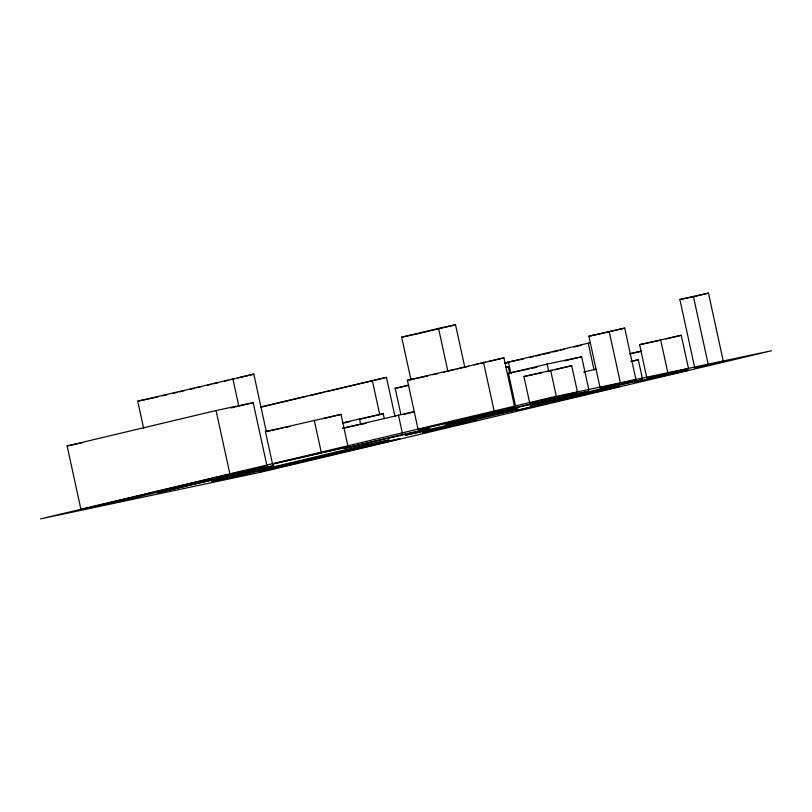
<?xml version="1.0" encoding="UTF-8"?>
<svg xmlns="http://www.w3.org/2000/svg" width="812" height="812" viewBox="0 0 812 812"><rect width="100%" height="100%" fill="white"/><g stroke="black" fill="none" stroke-linecap="round" stroke-linejoin="round"><path stroke-width="1.22" d="M411.014 380.006L401.676 337.173L438.531 328.403L455.542 324.8L464.88 367.633M419.905 333.275L455.542 324.8M143.663 428.431L137.725 401.209L253.801 374.149L266.204 431.06M162.37 395.891L167.252 394.733M173.342 393.282L177.006 392.419M179.442 391.831L184.314 390.673M190.414 389.222L194.068 388.359M196.504 387.781L201.386 386.613M207.476 385.172L211.13 384.299M213.576 383.721L218.448 382.564M224.538 381.112L228.202 380.239M230.638 379.661L235.51 378.504M237.957 377.925L253.801 374.149M679.877 299.537L708.45 293.122L723.37 361.553L694.798 367.958L679.877 299.537L694.95 296.339M696.178 296.045L708.45 293.122M67.122 445.961L216.063 410.537L253.192 402.661L267.046 466.22L118.095 501.643L80.977 509.51L67.122 445.961L83.21 442.55M231.034 407.939L253.192 402.661M260.753 406.903L386.461 377.377L395.028 416.688M261.454 407.106L306.794 396.317M309.25 395.738L323.958 392.237M326.404 391.658L371.754 380.869M374.2 380.29L386.461 377.377M588.862 336.209L624.702 328.089L635.989 379.854L600.159 387.974L588.862 336.209L604.412 332.91M605.61 332.626L624.702 328.089M418.16 429.649L514.686 407.218L418.16 429.649L407.401 380.29L503.927 357.869L514.412 405.98M432.745 374.789L437.648 373.621M443.788 372.17L454.832 369.541M457.288 368.952L468.331 366.334M474.472 364.872L478.156 363.989M480.602 363.411L485.515 362.243M487.971 361.655L503.927 357.869M400.823 414.242L395.17 388.329L408.74 385.101M590.608 342.613L506.992 362.436L523.659 358.904M508.515 362.416L504.81 363.299L508.515 362.416L510.931 373.53M529.698 357.564L533.393 356.681M535.849 356.103L540.772 354.925M543.238 354.347L550.617 352.591M553.084 352.002L558.006 350.835M560.473 350.246L564.157 349.363M574.003 347.028L581.392 345.273M505.835 367.278L508.302 366.689L509.621 372.759M515.661 406.416L508.434 373.307L547.136 364.101L581.646 356.783L588.862 389.902M265.473 431.669L341.02 414.394L348.074 446.773L272.527 464.048L265.473 431.669L282.525 428.056M564.705 360.812L581.646 356.783M323.958 418.454L341.02 414.394M639.602 344.664L681.258 335.285L688.546 368.689L646.88 378.067L639.602 344.664L660.237 340.289M666.084 338.898L681.258 335.285M523.943 376.524L571.709 365.715L577.505 392.328L529.749 403.138L523.943 376.524L541.543 372.789M547.481 371.47L552.322 370.323M554.748 369.744L571.709 365.715M629.503 353.829L641.541 350.967M342.248 422.849L383.213 413.724L384.259 418.505M342.644 423.367L350.023 421.611M359.858 419.276L383.213 413.724M342.735 428.198L414.343 411.582M403.605 414.414L414.496 411.826M583.666 372.069L595.967 369.135M630.924 361.543L638.303 359.787L642.383 378.504M80.977 509.51L229.928 474.086L267.046 466.22M272.527 464.048L348.074 446.773M529.749 403.138L577.505 392.328M600.159 387.974L635.989 379.854M646.88 378.067L688.546 368.689M694.798 367.958L723.37 361.553M401.676 337.173L418.677 333.57M137.725 401.209L157.477 397.027M407.401 380.29L427.833 375.956M395.17 388.329L407.451 385.72M505.896 367.197L508.302 366.689M508.434 373.307L529.383 368.861M531.85 368.343L536.783 367.298M630.68 353.616L641.378 351.342M284.961 427.538L289.833 426.503M631.117 361.31L638.303 359.787M342.765 428.249L358.721 424.869M361.167 424.351L366.08 423.316M693.377 296.319L708.297 364.75M660.623 339.66L667.9 373.063M609.152 331.377L620.439 383.152M588.223 343.121L594.11 370.11M550.587 370.181L556.393 396.804M547.136 364.101L548.739 371.46M483.495 362.193L494.254 411.552M438.531 328.403L447.879 371.236M398.398 414.962L402.387 433.263M372.282 380.381L379.783 414.78M359.452 418.759L360.761 424.737M314.214 420.078L321.278 452.457M232.811 378.605L238.738 405.817M216.063 410.537L229.928 474.086M551.216 397.433L40.6 518.878L260.784 472.208L771.4 350.774L551.216 397.433M252.765 470.148L157.69 492.762L273.756 465.702L252.765 470.148M402.65 434.481L344.572 448.295L429.649 428.766L402.65 434.481M492.092 413.298L445.26 424.432L517.295 407.959L492.092 413.298M554.626 398.438L515.924 407.644L589.126 391.13L554.626 398.438M478.197 417.906L405.391 435.222L445.93 426.625L518.736 409.309L478.197 417.906M615.07 385.517L530.165 405.706L557.732 399.869L642.637 379.671L615.07 385.517M365.197 445.077L211.516 481.628L235.277 476.593L388.958 440.043L365.197 445.077M459.348 423.874L422.484 432.644L476.35 420.271L459.348 423.874M598.657 390.968L517.417 410.283L618.906 386.674L598.657 390.968M664.551 375.256L634.466 382.411L687.145 370.465L664.551 375.256M385.67 441.799L259.444 471.823L399.849 438.795L385.67 441.799"/></g></svg>
